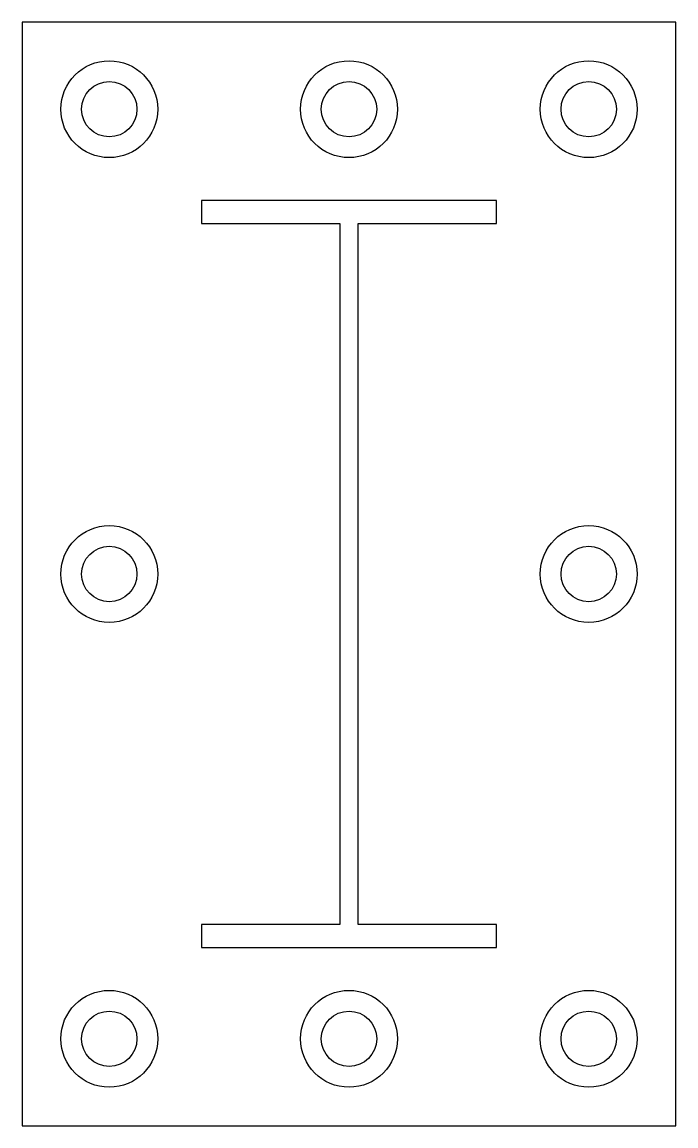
# Model space of a CAD drawing. Header units: millimetres. Extents: x -112 to 112, y -190 to 190.
import ezdxf

# ---------------------------------------------------------------- set-up
doc = ezdxf.new("R2010")
doc.units = ezdxf.units.MM

msp = doc.modelspace()

# ---------------------------------------------------------------- linework, layer by layer
for points in [[(-112.5, -190), (112.5, -190), (112.5, 190), (-112.5, 190), (-112.5, -190)], [(-50.8, -128.5875), (50.8, -128.5875), (50.8, -120.65), (3.175, -120.65), (3.175, 120.65), (50.8, 120.65), (50.8, 128.5875), (-50.8, 128.5875), (-50.8, 120.65), (-3.175, 120.65), (-3.175, -120.65), (-50.8, -120.65), (-50.8, -128.5875)]]:
    msp.add_lwpolyline(points)
for centre, radius in [((-82.5, 160), 16.6687), ((0, 160), 16.6687), ((82.5, 160), 16.6687), ((-82.5, 160), 9.525), ((0, 160), 9.525), ((82.5, 160), 9.525), ((-82.5, 0), 16.6687), ((82.5, 0), 16.6687), ((-82.5, 0), 9.525), ((82.5, 0), 9.525), ((-82.5, -160), 16.6687), ((0, -160), 16.6687), ((82.5, -160), 16.6687), ((-82.5, -160), 9.525), ((0, -160), 9.525), ((82.5, -160), 9.525)]:
    msp.add_circle(centre, radius)

doc.saveas('drawing.dxf')
